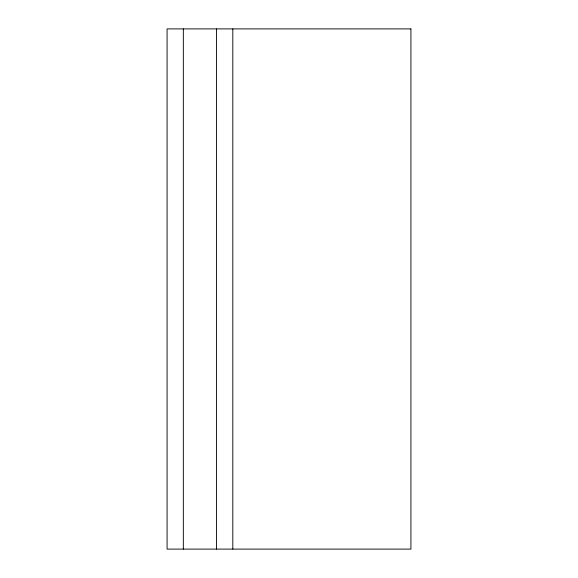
<?xml version="1.0" encoding="UTF-8"?>
<svg xmlns="http://www.w3.org/2000/svg" width="578" height="578" viewBox="0 0 578 578"><rect width="100%" height="100%" fill="white"/><g stroke="black" fill="none" stroke-linecap="round" stroke-linejoin="round"><path stroke-width="0.87" d="M232.818 28.9L232.818 549.1M216.562 28.9L216.562 549.1M183.334 28.9L183.334 549.1M410.922 28.9L167.078 28.9L167.078 549.1L410.922 549.1L410.922 28.9"/></g></svg>
